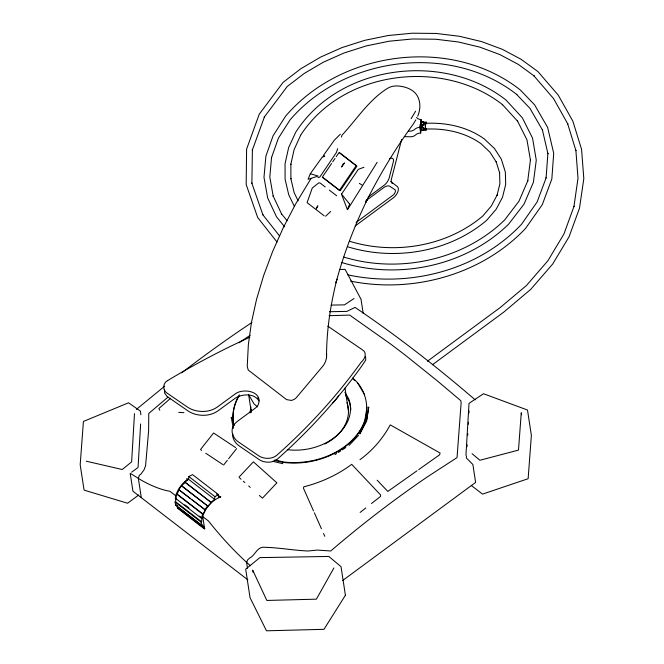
<?xml version="1.0" encoding="UTF-8"?>
<svg xmlns="http://www.w3.org/2000/svg" width="664" height="664" viewBox="0 0 664 664"><rect width="100%" height="100%" fill="white"/><g stroke="black" fill="none" stroke-linecap="round" stroke-linejoin="round"><path stroke-width="1" d="M310.91 178.682L295.696 203.856L283.271 227.71L272.547 251.706L263.625 275.618L256.578 299.248L251.465 322.38L248.344 344.807L247.232 366.329L248.228 370.039L286.574 399.612L291.463 400.442L294.169 399.446L296.285 397.728L323.7 365.117L325.567 361.423L326.539 357.705L326.58 354.086M326.539 357.705C326.431 331.187 330.44 304.826 336.938 279.162L335.967 282.881C343.67 253.748 354.593 225.561 367.781 198.486L365.914 202.18C379.551 174.889 395.321 148.661 413.315 124.027L415.838 119.885M232.724 433.634C232.109 438.713 235.38 443.369 239.438 446.092L259.267 459.637A15.031 11.155 -8.7 0 0 263.641 461.613C268.264 462.825 273.643 462.285 277.403 459.123A639.698 474.635 -8.7 0 0 361.689 366.146L365.731 360.029L365.59 356.659M140.876 414.817L140.469 411.174L128.55 402.799L83.423 421.449L80.186 464.767L84.071 490.115L127.563 503.237L138.726 495.004M416.552 117.47A6.026 4.474 -8.7 0 0 421.026 119.52L420.212 126.774L420.237 127.878L420.968 127.895M134.485 413.647L131.638 461.862L122.242 469.514L86.278 461.206M140.627 423.981L138.062 467.473L131.63 472.212M465.945 455.305L469.016 403.347L483.516 393.735L527.498 410.037L531.374 435.393L528.137 478.711L482.52 494.116L471.266 485.442M466.477 455.952L466.36 458.002L472.876 464.476L475.623 482.421L342.641 580.519M467.016 446.748L467.132 444.706M467.672 435.501L467.788 433.451M468.327 424.246L468.444 422.204M468.983 413L469.099 410.95M423.557 128.857L424.279 128.874L424.171 130.268L423.449 130.252L423.557 128.857A2.913 0.44 -89.1 0 1 423.391 127.961M175.587 501.727L175.047 502.009L201.084 522.087L201.624 521.804L175.587 501.727L175.902 497.925M182.633 486.695L207.857 506.151L211.218 502.582L184.949 482.164L188.601 479.317L188.833 476.528L192.535 474.594L218.572 494.68L218.34 497.469L220.838 496.838M201.624 521.804L201.939 518.003L199.499 516.119M184.949 482.164L210.986 502.241L214.638 499.394L214.87 496.606L188.833 476.528M420.901 130.476L420.677 128.816A2.913 0.44 -89.1 0 1 420.461 127.264L420.237 127.878M424.088 125.106L423.167 124.541L423.557 122.118L424.279 122.126L424.346 123.504A2.897 0.432 -89.1 0 0 424.246 123.894M164.34 389.552L164.672 393.146L167.013 396.408L187.987 410.892A25.647 19.032 -8.7 0 0 194.975 414.145C202.495 416.27 211.135 415.614 217.659 411.058L235.189 398.267C242.061 393.744 254.403 392.997 258.977 400.948M404.334 136.668L411.199 136.767A6.076 4.507 -8.7 0 0 415.623 134.9A6.026 4.474 -8.7 0 1 420.685 133.016L419.831 127.413L420.279 124.467L421.009 124.517L421.217 125.056L420.495 125.04A2.897 0.432 -89.1 0 1 420.752 123.446L421.109 121.852M420.685 133.016L421.134 130.053M249.938 412.933L250.892 406.982M250.793 412.435L251.274 409.464M367.001 407.123L364.876 420.287A67.371 49.991 -8.7 0 1 283.221 461.928L274.805 459.953M366.619 420.976L367.557 415.191M367.707 414.228L368.727 406.99L366.545 420.495L359.83 433.434M401.654 139.415L391.42 179.18A7.453 4.075 -52.4 0 0 392.424 183.538M192.211 499.851L205.234 509.894L203.109 514.152L177.072 494.066L176.624 494.033L175.362 498.207L201.399 518.285L201.939 518.003M201.399 518.285L202.661 514.119L176.624 494.033M337.644 148.661L336.399 152.504L319.816 177.047L317.981 177.653M341.387 137.133L342.01 135.215C356.485 119.562 368.503 100.555 386.672 88.893C390.183 86.411 394.449 85.548 398.69 86.038C403.878 86.527 408.958 88.013 413.174 91.167C420.76 97.01 421.325 107.958 417.706 116.192M421.69 127.903L421.906 127.289A2.905 0.432 -89.1 0 1 421.93 125.064L421.731 124.533L422.653 125.081A2.905 0.432 -89.1 0 0 422.619 127.305L421.69 127.903A4.407 0.656 -89.1 0 1 421.731 124.525M310.32 173.76L308.054 179.313L318.18 176.06L310.32 173.76L322.546 156.671L323.061 156.97L323.982 155.683L324.679 156.638L323.451 155.409L334.382 140.121L340.35 134.178M316.786 208.073L317.857 205.782L316.313 208.064L316.429 208.836M177.072 494.066L179.197 489.816L190.585 498.598M359.905 433.916L366.171 421.839M333.909 567.977L316.396 599.169L266.828 600.447L252.685 570.119L253.001 572.152M411.132 118.665L415.598 111.203M347.587 209.567L377.152 162.315M341.694 193.921L358.278 169.378L363.938 167.262M331.543 163.576L322.306 177.18L339.42 190.385L356.178 165.726L339.055 152.521L336.167 156.77M332.697 161.875L335.013 158.472M205.234 509.894L178.749 489.783L181.587 485.733L207.857 506.151M204.786 509.861L207.624 505.81M223.61 465.049L227.329 460.343M228.574 458.774L236.625 448.582M349.106 445.395L358.552 435.352M185.181 482.504L181.587 485.733M203.806 527.058L202.23 524.734L201.74 525.257L175.703 505.179L176.192 504.657L177.769 506.981L203.806 527.058L203.317 527.589L177.28 507.504L177.769 506.981M238.957 477.175L253.391 461.845L276.888 482.828L262.454 498.166L259.4 495.46M325.634 216.248L330.672 211.476M170.59 398.292L158.887 408.493L159.808 410.286M136.352 409.422L164.655 386.199M167.934 397.172L148.753 413.456L148.62 430.803L145.582 465.713L144.047 469.838L140.826 474.212L139.324 475.324L138.361 478.462L141.299 497.685M360.145 512.417L365.831 507.96M371.525 503.503L380.455 496.506L380.646 495.02L351.696 464.327C337.445 475.009 320.928 482.479 303.697 486.853L303.506 488.339L313.516 510.915M359.971 459.679C372.504 450.541 382.887 438.531 390.241 424.877L440.124 453.047L439.551 454.857L418.693 469.606M368.072 197.142L384.622 184.891A8.765 4.797 -52.4 0 0 389.245 177.736L393.262 162.107A8.433 4.615 -52.4 0 0 393.511 159.8L393.337 159.335A5.495 3.005 -52.4 0 0 389.345 158.937M365.806 200.827L384.307 187.182A9.669 5.295 -52.4 0 1 389.428 186.078L395.08 189.755A3.909 2.133 -52.4 0 1 393.42 194.851L356.12 222.415M355.257 225.901L393.312 197.839A7.794 4.266 -52.4 0 0 397.943 191.498A7.794 4.266 -52.4 0 0 397.064 186.36L390.789 181.521M427.384 361.266L500.299 307.474L526.444 285.503L547.883 260.761L563.902 234.077L574.086 206.155L573.937 206.628L578.004 178.242L575.862 150.13L575.904 150.645L567.604 123.545L567.836 123.994L553.585 98.621L533.806 75.696L534.155 75.962L518.219 64.333L499.992 54.647L479.881 47.144L458.293 41.965L435.675 39.226L412.485 38.977L389.179 41.218L366.246 45.916L344.135 52.962L323.302 62.217L304.162 73.505L287.23 86.486L264.214 117.163L264.471 116.798L252.303 150.164L252.395 149.682L251.88 183.471L251.772 182.973L262.936 214.937L262.645 214.53L279.702 236.11M432.422 364.752L503.769 312.121L530.777 289.321L552.697 264.015L569.081 236.733L579.498 208.181L583.814 178.633L581.564 149.309L572.824 121.097L558.241 95.135L537.948 71.604L521.099 59.295L502.341 49.327L481.649 41.608L459.438 36.279L436.165 33.457L412.302 33.2L388.324 35.507L364.727 40.338L341.977 47.592L320.538 57.121L300.842 68.724L283.171 82.286L259.242 114.208L246.601 149.118L246.178 184.542L257.707 217.56L276.979 241.987M417.025 470.784L387.817 491.426L377.16 480.196M167.677 380.613C162.398 383.095 162.547 390.814 167.594 393.47L187.397 407.04A25.647 19.032 -8.7 0 0 194.378 410.294C201.906 412.41 210.546 411.755 217.07 407.198L234.599 394.408C242.75 387.319 264.015 391.511 258.064 405.048A12.608 9.354 -8.7 0 1 255.001 408.368L237.579 421.225A16.417 12.184 -8.7 0 0 233.321 426.031C230.084 431.866 233.587 438.97 238.849 442.232L258.678 455.778A15.031 11.155 -8.7 0 0 263.052 457.753C267.675 458.965 273.053 458.426 276.805 455.263A639.698 474.635 -8.7 0 0 361.1 362.287C364.685 359.382 367.64 352.775 362.461 349.862L327.8 326.148M238.94 342.823L250.162 335.287M354.053 298.518L344.467 304.867L331.095 305.091M334.971 454.641L336.631 453.554M338.3 452.466L340.79 450.839M342.458 449.752L345.786 447.569M214.87 496.606L218.572 494.68M329.087 315.715L349.629 315.085L390.722 344.093L404.766 354.75L437.02 380.621L460.766 400.658L461.148 402.641L457.039 457.604L428.048 476.428C394.184 499.369 361.772 524.394 330.722 550.987L317.209 550.066L308.063 551.004C292.749 550.34 277.685 547.377 262.438 547.244C256.453 548.348 254.876 555.561 249.614 558.092L247.78 559.727L246.568 562.292L247.473 568.226M339.951 269.493L345.089 269.36L361.025 299.265L363.208 313.532M329.419 311.731L346.907 311.383L355.057 307.399C396.939 335.735 436.87 366.893 475.2 399.844M408.377 131.14L410.335 131.173A6.076 4.507 -8.7 0 0 414.768 129.297A6.026 4.474 -8.7 0 1 419.831 127.413M426.014 123.305C446.457 122.383 467.489 126.865 484.305 138.942L494.464 148.487L501.37 159.285L505.354 172.084L505.686 184.476L502.482 197.332L496.191 209.21L486.662 220.323C449.08 252.32 394.433 261.234 347.695 246.776M420.752 123.446L421.466 123.454M423.375 125.089A2.897 0.432 -89.1 0 1 423.624 123.496L424.346 123.504M421.93 125.064L422.653 125.081M421.906 127.289L422.619 127.305M420.677 128.816L421.399 128.824M425.823 129.082C445.204 128.185 465.182 132.319 481.134 143.797L489.974 152.214L496.415 162.273L496.182 161.833L499.627 172.839L499.577 172.333L499.884 183.845L497.046 195.374L497.187 194.925L491.302 206.023L482.877 215.933C446.748 246.601 394.275 255.092 349.405 241.215M420.685 122.068L421.408 122.076A4.399 0.656 -89.1 0 0 421.017 124.508M420.561 130.21L421.291 130.227A4.399 0.656 -89.1 0 1 420.968 127.87M423.167 124.541L423.889 124.566A4.416 0.664 -89.1 0 1 424.279 122.126M178.749 412.352L183.887 412.676M178.749 489.783L179.197 489.816M202.661 514.119L203.109 514.152M347.82 274.854C409.173 288.01 477.873 270.505 521.481 224.332L537.143 201.906L546.24 177.562L546.082 178.027L547.9 153.284L547.941 153.791L542.397 129.878L542.629 130.327L529.972 108.373L516.55 94.354L516.891 94.62C450.549 42.363 344.018 56.473 289.936 120.051L278.382 138.22L271.485 157.758L271.568 157.277L269.808 177.097L273.244 196.436L273.128 195.938L281.636 214.049L281.353 213.65L287.031 220.597M350.567 281.138C412.634 293.637 481.541 274.921 525.498 228.499L542.256 204.719L551.834 179.023L553.71 153.318L547.667 127.505L534.57 104.787L520.244 89.922C451.644 35.889 341.479 50.481 285.562 116.233L273.087 135.788L265.907 156.131L263.981 177.288L267.667 197.955L276.531 216.846L284.69 226.864M274.879 460.434L283.296 462.41A67.371 49.991 -8.7 0 0 364.951 420.768C369.558 405.687 365.233 387.884 352.526 378.073M274.257 461.671L282.864 463.688M343.753 257.068C398.682 273.792 463.132 260.396 504.623 219.992L518.957 201.242L527.855 180.641L527.706 181.098L530.445 159.966L530.494 160.472L526.967 139.847L517.356 120.732L517.571 121.155L502.324 104.497L502.665 104.763C442.797 57.751 342.192 70.318 300.41 135.581L300.659 135.224L294.086 149.674L290.774 164.539L290.865 164.041L290.907 178.865L290.791 178.367L294.185 192.751L298.128 200.86M341.719 262.521C398.632 280.017 465.505 266.164 508.524 224.274L523.987 204.205L533.399 182.276L536.271 160.19L532.545 138.104L522.261 117.686L506.009 100.04C443.743 51.186 339.171 64.366 295.746 132.194L288.616 147.682L285.055 163.734L285.097 179.297L288.765 194.876L294.359 206.371M359.332 183.355L362.079 185.057M235.645 447.586L213.567 433.003L200.561 449.462L201.541 450.458M205.79 453.263L222.764 464.485M323.077 177.562L340.2 190.767L356.95 166.1L339.819 152.894M325.236 186.957L320.338 183.181L318.919 182.758L312.279 188.003L307.083 202.653L324.206 215.841M329.311 190.103L336.656 195.764M216.481 494.016L220.572 497.17A18.75 10.259 -52.4 0 0 202.736 516.575L204.653 529.108L177.653 508.284L177.213 505.395M188.601 479.317L214.638 499.394M176.325 499.61L175.736 495.751L169.951 491.294A151.84 58.822 53.6 0 1 140.934 479.972L130.185 473.283L132.933 491.227L247.805 579.821M202.736 516.575L208.521 521.041A151.84 58.822 53.6 0 0 245.141 560.997L250.419 565.761M184.858 504.823L188.925 507.96M472.062 453.686L479.914 460.268L518.484 450.101L521.273 412.742L521.58 414.784M239.538 477.873L241.065 479.225M243.356 481.259L244.883 482.612M248.701 485.99L250.237 487.343M352.601 378.555L354.825 380.538M257.35 406.824L254.03 403.861L249.116 395.528M357.788 383.178L364.627 394.781M344.898 392.308L348.658 398.69A50.788 37.682 -8.7 0 1 287.346 449.669M345.745 395.578L349.04 401.172A50.788 37.682 -8.7 0 1 350.849 409.854M257.69 397.827L258.636 399.429M314.354 512.799L321.442 528.793M323.526 533.499L324.779 536.321M420.287 124.508L420.47 124.981M201.084 522.087L201.74 525.257M175.047 502.009L175.703 505.179M233.346 428.404L231.23 417.274L231.296 417.756M421.026 119.52L421.308 121.387M344.965 388.1L348.467 411.016M273.228 460.965L273.302 461.447M248.585 394.3L251.324 412.236M423.557 122.118L423.624 123.496M426.404 128.808A4.407 0.656 -89.1 0 1 425.425 129.497A4.407 0.656 -89.1 0 1 425.516 123.006A4.407 0.656 -89.1 0 1 426.479 123.446M426.213 123.853A2.905 0.432 -89.1 0 0 425.491 125.861L425.499 127.347A2.905 0.432 -89.1 0 0 426.147 128.467M424.171 130.268A4.391 0.656 -89.1 0 1 423.848 127.936L423.126 127.911A4.416 0.664 -89.1 0 0 423.449 130.252M422.404 127.911A4.399 0.656 -89.1 0 1 422.453 124.541M421.906 122.018A4.399 0.656 -89.1 0 1 422.047 122.574M421.217 125.056A2.897 0.432 -89.1 0 1 421.275 124.392M421.308 128.459A2.913 0.44 -89.1 0 1 421.233 127.928M167.643 380.58A685.09 508.317 -8.7 0 1 249.905 337.179M175.736 495.751A18.75 10.259 -52.4 0 1 188.119 478.943M187.538 480.23A122.94 91.217 -8.7 0 1 186.858 478.329M181.679 372.853A883.601 483.475 -52.4 0 1 251.913 322.496M338.54 395.893A48.364 35.889 -8.7 0 1 332.855 402.907M347.04 402.691A48.364 35.889 -8.7 0 1 324.796 444.025M233.919 425.143A67.371 49.991 -8.7 0 1 239.331 394.856M233.994 425.624A67.371 49.991 -8.7 0 1 238.882 396.234M179.67 508.831A18.99 10.392 -52.4 0 1 177.28 507.504M204.827 528.586A18.99 10.392 -52.4 0 1 203.317 527.589M349.646 204.097L347.388 209.65L341.421 193.988L349.646 204.097M343.263 163.908L341.562 167.013L344.566 162.946L343.263 163.908M345.404 595.259L323.966 629.323L266.48 630.8L250.054 597.708L245.688 569.173L259.89 557.611L328.829 556.449L341.03 566.666L345.404 595.259M422.736 130.235L422.013 130.235A4.407 0.656 -89.1 0 0 422.52 130.177L423.242 130.185A4.399 0.656 -89.1 0 1 422.727 130.244M422.843 122.11L422.121 122.093A4.407 0.656 -89.1 0 1 422.628 122.035L423.341 122.052A4.399 0.656 -89.1 0 0 422.843 122.11"/></g></svg>
